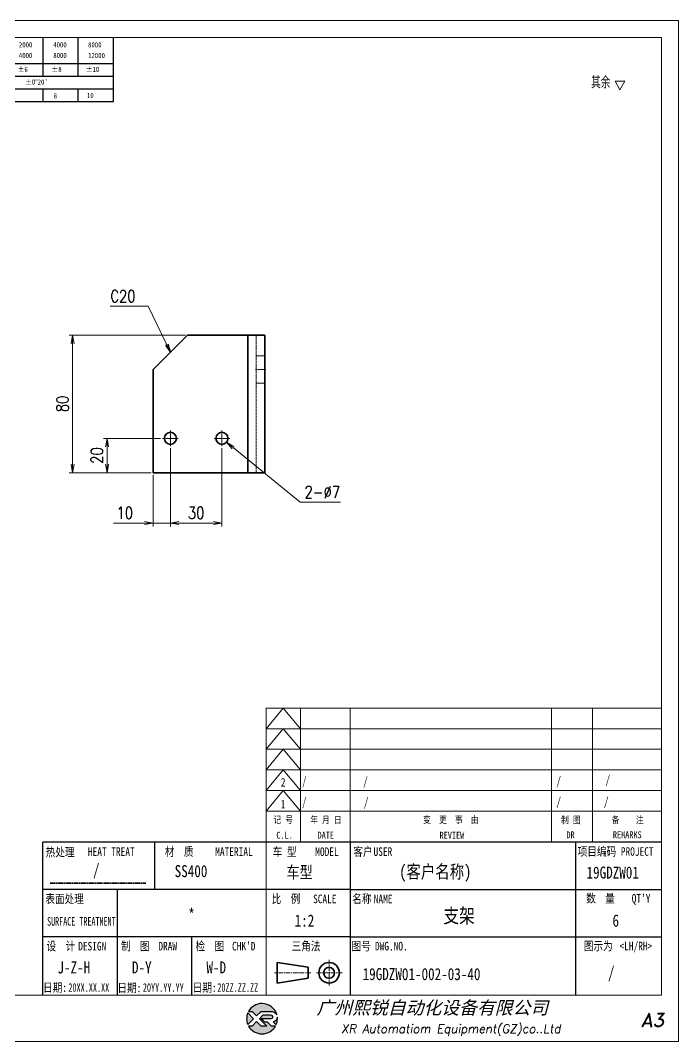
# Model space of a CAD drawing. Header units: millimetres. Extents: x 1333 to 142399, y -42879 to -5704.
# Drawn here: x 74487 to 74870, y -11024 to -10430 of the extents above; entities that cross this region are included whole.
import ezdxf
from ezdxf.enums import TextEntityAlignment as Align

# ---------------------------------------------------------------- set-up
doc = ezdxf.new("R2010")
doc.units = ezdxf.units.MM
doc.header["$LTSCALE"] = 0.5
for name, pattern in [('AM_ISO02W050x2', [3.75, 3, -0.75]), ('AM_ISO08W050x2', [9, 6, -0.75, 1.5, -0.75]), ('CENTER', [2, 1.25, -0.25, 0.25, -0.25]), ('DOT2', [0.125, 0, -0.125])]:
    doc.linetypes.add(name, pattern=pattern)
for name, color, linetype in [('DIM', 3, 'Continuous'), ('layer 1', 7, 'Continuous'), ('图\\M+19E79\\M+195B6\\M+18E9A', 7, 'Continuous'), ('图号', 7, 'Continuous'), ('图名', 7, 'Continuous'), ('数量', 7, 'Continuous'), ('材质', 7, 'Continuous'), ('表面处理', 7, 'Continuous'), ('车型', 7, 'Continuous')]:
    doc.layers.add(name, color=color, linetype=linetype)
for name, color, linetype, lineweight in [('中心线', 2, 'AM_ISO08W050x2', 18), ('图框', 7, 'Continuous', 18), ('标注线', 3, 'Continuous', 18), ('热处理', 7, 'Continuous', 20), ('粗实线', 7, 'Continuous', 35), ('粗点划线', 6, 'AM_ISO08W050x2', 35), ('虚线', 1, 'AM_ISO02W050x2', 18)]:
    doc.layers.add(name, color=color, linetype=linetype, lineweight=lineweight)
doc.layers.add('打印', color=7, linetype='Continuous', lineweight=15, plot=False)
doc.layers.add('打印-禁用', color=7, linetype='Continuous', lineweight=15, plot=False)
doc.styles.add('DIM', font='romans.shx', dxfattribs={"width": 0.8, "bigfont": 'bigfont.shx'})
doc.styles.add('STYLE1', font='')
doc.styles.add('国标', font='simfang.ttf', dxfattribs={"width": 0.8})
doc.styles.add('机械长仿宋', font='gbenor.shx', dxfattribs={"height": 1, "bigfont": 'gbcbig.shx'})
doc.styles.add('标题\\M+18E9A', font='romand.shx', dxfattribs={"oblique": 10, "bigfont": 'bigfont.shx'})
doc.styles.get('STYLE1').set_extended_font_data('SimSun')
doc.dimstyles.new('XR 1-2$0', dxfattribs={"dimscale": 2, "dimtxt": 3.5, "dimasz": 2.5, "dimexe": 1, "dimexo": 0.625, "dimgap": 1.2, "dimtad": 1, "dimdsep": 46, "dimtxsty": 'DIM', "dimblk": 'OPEN', "dimcen": 0, "dimclrd": 8, "dimclre": 8, "dimclrt": 2, "dimazin": 2, "dimtfac": 0.5, "dimtmove": 0, "dimatfit": 3, "dimldrblk": 'OPEN', "dimfxl": 0, "dimtolj": 2, "dimlwd": 13, "dimlwe": 13, "dimarcsym": 0})
doc.dimstyles.new('XR 1-2$3', dxfattribs={"dimscale": 2, "dimtxt": 3.5, "dimasz": 2.5, "dimexe": 1, "dimexo": 0.625, "dimgap": 1.2, "dimtad": 1, "dimtoh": 1, "dimdsep": 46, "dimtxsty": 'DIM', "dimblk": 'OPEN', "dimcen": 0, "dimclrd": 8, "dimclre": 8, "dimclrt": 2, "dimazin": 2, "dimtfac": 0.5, "dimtofl": 0, "dimtmove": 0, "dimatfit": 3, "dimldrblk": 'OPEN', "dimfxl": 0, "dimtolj": 2, "dimlwd": 18, "dimlwe": 18, "dimarcsym": 0})
doc.dimstyles.new('XR 1-2$7', dxfattribs={"dimscale": 2, "dimtxt": 3.5, "dimasz": 2.5, "dimexe": 1, "dimexo": 0.625, "dimgap": 1.2, "dimtad": 1, "dimdsep": 46, "dimtxsty": 'DIM', "dimblk": 'OPEN', "dimcen": 0, "dimclrd": 8, "dimclre": 8, "dimclrt": 2, "dimazin": 2, "dimtfac": 0.5, "dimtmove": 0, "dimatfit": 3, "dimldrblk": 'OPEN', "dimfxl": 0, "dimtolj": 2, "dimlwd": 13, "dimlwe": 13, "dimarcsym": 0})

# ---------------------------------------------------------------- blocks, each defined once
blk = doc.blocks.new('XR')
at = {"true_color": 0xfc8000}
h = blk.add_hatch(color=30, dxfattribs=at)
h.set_gradient(color1=(252, 128, 0), rotation=240, one_color=1, tint=1, name='INVCURVED')
edge = h.paths.add_edge_path()
edge.add_spline(control_points=[(-434.18, -5928.47), (-433.9, -5928.74), (-433.63, -5929.01), (-433.63, -5929.01), (-433.63, -5929.01), (-433.63, -5929.01), (-433.36, -5928.74), (-433.09, -5928.47)], knot_values=[0.5625, 0.5625, 0.5625, 0.5625, 0.625, 0.625, 0.625, 0.625, 0.6875, 0.6875, 0.6875, 0.6875], degree=3, periodic=0)
edge.add_spline(control_points=[(-433.09, -5928.47), (-432.82, -5928.2), (-432.54, -5927.93), (-432.54, -5927.93), (-432.54, -5927.93), (-432.54, -5927.93), (-432.04, -5927.93), (-431.53, -5927.93)], knot_values=[0.4375, 0.4375, 0.4375, 0.4375, 0.5, 0.5, 0.5, 0.5, 0.5625, 0.5625, 0.5625, 0.5625], degree=3, periodic=0)
edge.add_spline(control_points=[(-431.53, -5927.93), (-431.03, -5927.93), (-430.52, -5927.93), (-430.52, -5927.93), (-430.52, -5927.93), (-430, -5927.93), (-429.43, -5927.96), (-429.01, -5928.33)], knot_values=[0.25, 0.25, 0.25, 0.25, 0.3125, 0.3125, 0.3125, 0.3125, 0.4375, 0.4375, 0.4375, 0.4375], degree=3, periodic=0)
edge.add_spline(control_points=[(-429.01, -5928.33), (-428.88, -5928.44), (-428.78, -5928.59), (-428.71, -5928.75)], knot_values=[0.125, 0.125, 0.125, 0.125, 0.25, 0.25, 0.25, 0.25], degree=3, periodic=0)
edge.add_spline(control_points=[(-428.71, -5928.75), (-429.13, -5927.18), (-430.58, -5926.02), (-432.31, -5926.02)], knot_values=[0, 0, 0, 0, 0.125, 0.125, 0.125, 0.125], degree=3, periodic=0)
edge.add_spline(control_points=[(-432.31, -5926.02), (-433.72, -5926.02), (-434.94, -5926.79), (-435.58, -5927.93)], knot_values=[0.875, 0.875, 0.875, 0.875, 1, 1, 1, 1], degree=3, periodic=0)
edge.add_spline(control_points=[(-435.58, -5927.93), (-435.58, -5927.93), (-434.72, -5927.93), (-434.72, -5927.93), (-434.72, -5927.93), (-434.72, -5927.93), (-434.45, -5928.2), (-434.18, -5928.47)], knot_values=[0.6875, 0.6875, 0.6875, 0.6875, 0.8125, 0.8125, 0.8125, 0.8125, 0.875, 0.875, 0.875, 0.875], degree=3, periodic=0)
edge = h.paths.add_edge_path()
edge.add_spline(control_points=[(-434.79, -5929.26), (-435.04, -5929.02), (-435.34, -5928.72), (-435.54, -5928.53)], knot_values=[0.562504, 0.562504, 0.562504, 0.562504, 0.656252, 0.656252, 0.656252, 0.656252], degree=3, periodic=0)
edge.add_spline(control_points=[(-435.54, -5928.53), (-435.67, -5928.4), (-435.76, -5928.31), (-435.76, -5928.31), (-435.76, -5928.31), (-435.94, -5928.74), (-436.03, -5929.21), (-436.03, -5929.71)], knot_values=[0.25, 0.25, 0.25, 0.25, 0.312504, 0.312504, 0.312504, 0.312504, 0.562504, 0.562504, 0.562504, 0.562504], degree=3, periodic=0)
edge.add_spline(control_points=[(-436.03, -5929.71), (-436.03, -5930.2), (-435.94, -5930.67), (-435.76, -5931.1), (-435.76, -5931.1), (-435.4, -5930.75), (-435.05, -5930.4)], knot_values=[0.874998, 0.874998, 0.874998, 0.874998, 1.124998, 1.124998, 1.124998, 1.25, 1.25, 1.25, 1.25], degree=3, periodic=0)
edge.add_spline(control_points=[(-435.05, -5930.4), (-434.7, -5930.05), (-434.34, -5929.71), (-434.34, -5929.71), (-434.34, -5929.71), (-434.34, -5929.71), (-434.34, -5929.71), (-434.34, -5929.71)], knot_values=[0.749878, 0.749878, 0.749878, 0.749878, 0.874875, 0.874875, 0.874875, 0.874875, 0.874998, 0.874998, 0.874998, 0.874998], degree=3, periodic=0)
edge.add_spline(control_points=[(-434.34, -5929.71), (-434.34, -5929.71), (-434.34, -5929.71), (-434.34, -5929.71)], knot_values=[0.749634, 0.749634, 0.749634, 0.749634, 0.749817, 0.749817, 0.749817, 0.749817], degree=3, periodic=0)
edge.add_spline(control_points=[(-434.35, -5929.7), (-434.35, -5929.7), (-434.35, -5929.7), (-434.35, -5929.7)], knot_values=[0.738281, 0.738281, 0.738281, 0.738281, 0.742188, 0.742188, 0.742188, 0.742188], degree=3, periodic=0)
edge.add_spline(control_points=[(-434.35, -5929.7), (-434.36, -5929.69), (-434.37, -5929.68), (-434.38, -5929.67)], knot_values=[0.726563, 0.726563, 0.726563, 0.726563, 0.738281, 0.738281, 0.738281, 0.738281], degree=3, periodic=0)
edge.add_spline(control_points=[(-434.38, -5929.67), (-434.38, -5929.66), (-434.39, -5929.65), (-434.4, -5929.65)], knot_values=[0.718751, 0.718751, 0.718751, 0.718751, 0.726563, 0.726563, 0.726563, 0.726563], degree=3, periodic=0)
edge.add_spline(control_points=[(-434.4, -5929.65), (-434.42, -5929.63), (-434.45, -5929.6), (-434.47, -5929.58)], knot_values=[0.703126, 0.703126, 0.703126, 0.703126, 0.718751, 0.718751, 0.718751, 0.718751], degree=3, periodic=0)
edge.add_spline(control_points=[(-434.47, -5929.58), (-434.5, -5929.55), (-434.53, -5929.52), (-434.56, -5929.49)], knot_values=[0.687501, 0.687501, 0.687501, 0.687501, 0.703126, 0.703126, 0.703126, 0.703126], degree=3, periodic=0)
edge.add_spline(control_points=[(-434.56, -5929.49), (-434.63, -5929.42), (-434.71, -5929.35), (-434.79, -5929.26)], knot_values=[0.656252, 0.656252, 0.656252, 0.656252, 0.687501, 0.687501, 0.687501, 0.687501], degree=3, periodic=0)
at = {"true_color": 0x0348ff}
h = blk.add_hatch(color=160, dxfattribs=at)
h.set_gradient(color1=(3, 72, 255), color2=(0, 41, 153), one_color=1, tint=0.3, name='HEMISPHERICAL')
edge = h.paths.add_edge_path()
edge.add_spline(control_points=[(-432.54, -5929.67), (-432.26, -5929.95), (-431.94, -5930.23), (-431.66, -5930.51), (-431.66, -5930.51), (-431.66, -5930.51), (-431.66, -5930.51), (-431.66, -5930.51)], knot_values=[0.736842, 0.736842, 0.736842, 0.736842, 0.789474, 0.789474, 0.789474, 0.789474, 0.802633, 0.802633, 0.802633, 0.802633], degree=3, periodic=0)
edge.add_spline(control_points=[(-431.66, -5930.51), (-431.65, -5930.51), (-431.65, -5930.52), (-431.65, -5930.52)], knot_values=[0.802633, 0.802633, 0.802633, 0.802633, 0.815791, 0.815791, 0.815791, 0.815791], degree=3, periodic=0)
edge.add_spline(control_points=[(-431.65, -5930.52), (-431.64, -5930.53), (-431.64, -5930.53), (-431.64, -5930.53)], knot_values=[0.815791, 0.815791, 0.815791, 0.815791, 0.82237, 0.82237, 0.82237, 0.82237], degree=3, periodic=0)
edge.add_spline(control_points=[(-431.64, -5930.53), (-431.64, -5930.53), (-431.64, -5930.53), (-431.63, -5930.54)], knot_values=[0.82237, 0.82237, 0.82237, 0.82237, 0.828949, 0.828949, 0.828949, 0.828949], degree=3, periodic=0)
edge.add_spline(control_points=[(-431.63, -5930.54), (-431.63, -5930.54), (-431.63, -5930.54), (-431.63, -5930.54), (-431.63, -5930.54), (-431.63, -5930.54), (-431.59, -5930.54), (-431.52, -5930.54)], knot_values=[0.841901, 0.841901, 0.841901, 0.841901, 0.842105, 0.842105, 0.842105, 0.842105, 0.855264, 0.855264, 0.855264, 0.855264], degree=3, periodic=0)
edge.add_spline(control_points=[(-431.52, -5930.54), (-431.46, -5930.54), (-431.38, -5930.54), (-431.3, -5930.54)], knot_values=[0.855264, 0.855264, 0.855264, 0.855264, 0.868422, 0.868422, 0.868422, 0.868422], degree=3, periodic=0)
edge.add_spline(control_points=[(-431.3, -5930.54), (-431.26, -5930.54), (-431.22, -5930.54), (-431.18, -5930.54)], knot_values=[0.868422, 0.868422, 0.868422, 0.868422, 0.875, 0.875, 0.875, 0.875], degree=3, periodic=0)
edge.add_spline(control_points=[(-431.18, -5930.54), (-431.14, -5930.54), (-431.1, -5930.54), (-431.07, -5930.54)], knot_values=[0.875, 0.875, 0.875, 0.875, 0.881579, 0.881579, 0.881579, 0.881579], degree=3, periodic=0)
edge.add_spline(control_points=[(-431.07, -5930.54), (-431.05, -5930.54), (-431.04, -5930.54), (-431.03, -5930.54)], knot_values=[0.881579, 0.881579, 0.881579, 0.881579, 0.884869, 0.884869, 0.884869, 0.884869], degree=3, periodic=0)
edge.add_spline(control_points=[(-431.03, -5930.54), (-431.02, -5930.54), (-431, -5930.54), (-431, -5930.54)], knot_values=[0.884869, 0.884869, 0.884869, 0.884869, 0.888158, 0.888158, 0.888158, 0.888158], degree=3, periodic=0)
edge.add_spline(control_points=[(-431, -5930.54), (-430.99, -5930.54), (-430.99, -5930.54), (-430.98, -5930.54)], knot_values=[0.888158, 0.888158, 0.888158, 0.888158, 0.889803, 0.889803, 0.889803, 0.889803], degree=3, periodic=0)
edge.add_spline(control_points=[(-430.98, -5930.54), (-430.98, -5930.54), (-430.98, -5930.54), (-430.97, -5930.54)], knot_values=[0.889803, 0.889803, 0.889803, 0.889803, 0.891447, 0.891447, 0.891447, 0.891447], degree=3, periodic=0)
edge.add_spline(control_points=[(-430.97, -5930.54), (-430.97, -5930.54), (-430.97, -5930.54), (-430.97, -5930.54)], knot_values=[0.891447, 0.891447, 0.891447, 0.891447, 0.89227, 0.89227, 0.89227, 0.89227], degree=3, periodic=0)
edge.add_spline(control_points=[(-430.97, -5930.54), (-430.97, -5930.54), (-430.97, -5930.54), (-430.97, -5930.54)], knot_values=[0.89227, 0.89227, 0.89227, 0.89227, 0.893092, 0.893092, 0.893092, 0.893092], degree=3, periodic=0)
edge.add_spline(control_points=[(-430.97, -5930.54), (-430.97, -5930.54), (-430.97, -5930.54), (-430.97, -5930.54)], knot_values=[0.893092, 0.893092, 0.893092, 0.893092, 0.893503, 0.893503, 0.893503, 0.893503], degree=3, periodic=0)
edge.add_spline(control_points=[(-430.97, -5930.54), (-430.97, -5930.54), (-430.97, -5930.54), (-430.97, -5930.54)], knot_values=[0.893503, 0.893503, 0.893503, 0.893503, 0.893914, 0.893914, 0.893914, 0.893914], degree=3, periodic=0)
edge.add_spline(control_points=[(-430.97, -5930.54), (-430.97, -5930.54), (-430.97, -5930.54), (-430.97, -5930.54)], knot_values=[0.893914, 0.893914, 0.893914, 0.893914, 0.89412, 0.89412, 0.89412, 0.89412], degree=3, periodic=0)
edge.add_spline(control_points=[(-430.97, -5930.54), (-430.97, -5930.54), (-430.97, -5930.54), (-430.97, -5930.54)], knot_values=[0.89412, 0.89412, 0.89412, 0.89412, 0.894326, 0.894326, 0.894326, 0.894326], degree=3, periodic=0)
edge.add_spline(control_points=[(-430.97, -5930.54), (-430.97, -5930.54), (-430.97, -5930.54), (-430.97, -5930.54)], knot_values=[0.894428, 0.894428, 0.894428, 0.894428, 0.894531, 0.894531, 0.894531, 0.894531], degree=3, periodic=0)
edge.add_spline(control_points=[(-430.97, -5930.54), (-430.97, -5930.54), (-430.97, -5930.54), (-430.97, -5930.54)], knot_values=[0.894531, 0.894531, 0.894531, 0.894531, 0.894583, 0.894583, 0.894583, 0.894583], degree=3, periodic=0)
edge.add_spline(control_points=[(-430.97, -5930.54), (-430.97, -5930.54), (-430.97, -5930.54), (-430.97, -5930.54), (-430.97, -5930.54), (-430.97, -5930.54), (-430.73, -5930.78), (-430.49, -5931.01)], knot_values=[0.894685, 0.894685, 0.894685, 0.894685, 0.894737, 0.894737, 0.894737, 0.894737, 0.921052, 0.921052, 0.921052, 0.921052], degree=3, periodic=0)
edge.add_spline(control_points=[(-430.49, -5931.01), (-430.26, -5931.24), (-430.02, -5931.48), (-430.02, -5931.48)], knot_values=[0.921052, 0.921052, 0.921052, 0.921052, 0.947368, 0.947368, 0.947368, 0.947368], degree=3, periodic=0)
edge.add_spline(control_points=[(-430.02, -5931.48), (-430.02, -5931.48), (-430.02, -5931.48), (-430.02, -5931.48)], knot_values=[0.947522, 0.947522, 0.947522, 0.947522, 0.947573, 0.947573, 0.947573, 0.947573], degree=3, periodic=0)
edge.add_spline(control_points=[(-430.02, -5931.48), (-430.02, -5931.48), (-430.02, -5931.48), (-430.02, -5931.48)], knot_values=[0.947573, 0.947573, 0.947573, 0.947573, 0.947676, 0.947676, 0.947676, 0.947676], degree=3, periodic=0)
edge.add_spline(control_points=[(-430.02, -5931.48), (-430.02, -5931.48), (-430.02, -5931.48), (-430.02, -5931.48)], knot_values=[0.947676, 0.947676, 0.947676, 0.947676, 0.947779, 0.947779, 0.947779, 0.947779], degree=3, periodic=0)
edge.add_spline(control_points=[(-430.02, -5931.48), (-430.02, -5931.48), (-430.02, -5931.48), (-430.02, -5931.48)], knot_values=[0.947779, 0.947779, 0.947779, 0.947779, 0.947984, 0.947984, 0.947984, 0.947984], degree=3, periodic=0)
edge.add_spline(control_points=[(-430.02, -5931.48), (-430.02, -5931.48), (-430.02, -5931.48), (-430.02, -5931.48)], knot_values=[0.947984, 0.947984, 0.947984, 0.947984, 0.94819, 0.94819, 0.94819, 0.94819], degree=3, periodic=0)
edge.add_spline(control_points=[(-430.02, -5931.48), (-430.02, -5931.48), (-430.02, -5931.48), (-430.02, -5931.48)], knot_values=[0.94819, 0.94819, 0.94819, 0.94819, 0.948601, 0.948601, 0.948601, 0.948601], degree=3, periodic=0)
edge.add_spline(control_points=[(-430.02, -5931.48), (-430.02, -5931.48), (-430.02, -5931.48), (-430.02, -5931.48)], knot_values=[0.948601, 0.948601, 0.948601, 0.948601, 0.949012, 0.949012, 0.949012, 0.949012], degree=3, periodic=0)
edge.add_spline(control_points=[(-430.02, -5931.48), (-430.02, -5931.48), (-430.01, -5931.48), (-430.01, -5931.48)], knot_values=[0.949012, 0.949012, 0.949012, 0.949012, 0.949834, 0.949834, 0.949834, 0.949834], degree=3, periodic=0)
edge.add_spline(control_points=[(-430.01, -5931.48), (-430.01, -5931.48), (-430.01, -5931.48), (-430.01, -5931.48)], knot_values=[0.949834, 0.949834, 0.949834, 0.949834, 0.950657, 0.950657, 0.950657, 0.950657], degree=3, periodic=0)
edge.add_spline(control_points=[(-430.01, -5931.48), (-430.01, -5931.48), (-430, -5931.48), (-430, -5931.48)], knot_values=[0.950657, 0.950657, 0.950657, 0.950657, 0.952301, 0.952301, 0.952301, 0.952301], degree=3, periodic=0)
edge.add_spline(control_points=[(-430, -5931.48), (-429.99, -5931.48), (-429.98, -5931.48), (-429.98, -5931.48)], knot_values=[0.952301, 0.952301, 0.952301, 0.952301, 0.953946, 0.953946, 0.953946, 0.953946], degree=3, periodic=0)
edge.add_spline(control_points=[(-429.98, -5931.48), (-429.96, -5931.48), (-429.95, -5931.48), (-429.93, -5931.48)], knot_values=[0.953946, 0.953946, 0.953946, 0.953946, 0.957236, 0.957236, 0.957236, 0.957236], degree=3, periodic=0)
edge.add_spline(control_points=[(-429.93, -5931.48), (-429.91, -5931.48), (-429.89, -5931.48), (-429.87, -5931.48)], knot_values=[0.957236, 0.957236, 0.957236, 0.957236, 0.960525, 0.960525, 0.960525, 0.960525], degree=3, periodic=0)
edge.add_spline(control_points=[(-429.87, -5931.48), (-429.82, -5931.48), (-429.77, -5931.48), (-429.71, -5931.48)], knot_values=[0.960525, 0.960525, 0.960525, 0.960525, 0.967104, 0.967104, 0.967104, 0.967104], degree=3, periodic=0)
edge.add_spline(control_points=[(-429.71, -5931.48), (-429.65, -5931.48), (-429.59, -5931.48), (-429.53, -5931.48)], knot_values=[0.967104, 0.967104, 0.967104, 0.967104, 0.973683, 0.973683, 0.973683, 0.973683], degree=3, periodic=0)
edge.add_spline(control_points=[(-429.53, -5931.48), (-429.41, -5931.48), (-429.29, -5931.48), (-429.19, -5931.48)], knot_values=[0.973683, 0.973683, 0.973683, 0.973683, 0.98684, 0.98684, 0.98684, 0.98684], degree=3, periodic=0)
edge.add_spline(control_points=[(-429.19, -5931.48), (-429.1, -5931.48), (-429.04, -5931.48), (-429.04, -5931.48), (-429.67, -5932.62), (-430.9, -5933.39), (-432.31, -5933.39)], knot_values=[0.98684, 0.98684, 0.98684, 0.98684, 1, 1, 1, 1.052632, 1.052632, 1.052632, 1.052632], degree=3, periodic=0)
edge.add_spline(control_points=[(-432.31, -5933.39), (-433.72, -5933.39), (-434.94, -5932.62), (-435.58, -5931.48), (-435.58, -5931.48), (-435.58, -5931.48), (-435.36, -5931.48), (-435.15, -5931.48)], knot_values=[0.052632, 0.052632, 0.052632, 0.052632, 0.105263, 0.105263, 0.105263, 0.105263, 0.131579, 0.131579, 0.131579, 0.131579], degree=3, periodic=0)
edge.add_spline(control_points=[(-435.15, -5931.48), (-434.93, -5931.48), (-434.72, -5931.48), (-434.72, -5931.48), (-434.72, -5931.48), (-434.72, -5931.48), (-434.45, -5931.21), (-434.18, -5930.94)], knot_values=[0.131579, 0.131579, 0.131579, 0.131579, 0.157895, 0.157895, 0.157895, 0.157895, 0.184211, 0.184211, 0.184211, 0.184211], degree=3, periodic=0)
edge.add_spline(control_points=[(-434.18, -5930.94), (-433.9, -5930.67), (-433.63, -5930.4), (-433.63, -5930.4), (-433.63, -5930.4), (-433.63, -5930.4), (-433.36, -5930.67), (-433.09, -5930.94)], knot_values=[0.184211, 0.184211, 0.184211, 0.184211, 0.210526, 0.210526, 0.210526, 0.210526, 0.236842, 0.236842, 0.236842, 0.236842], degree=3, periodic=0)
edge.add_spline(control_points=[(-433.09, -5930.94), (-432.82, -5931.21), (-432.54, -5931.48), (-432.54, -5931.48), (-432.54, -5931.48), (-432.54, -5931.48), (-432.19, -5931.48), (-431.83, -5931.48)], knot_values=[0.236842, 0.236842, 0.236842, 0.236842, 0.263158, 0.263158, 0.263158, 0.263158, 0.289474, 0.289474, 0.289474, 0.289474], degree=3, periodic=0)
edge.add_spline(control_points=[(-431.83, -5931.48), (-431.48, -5931.48), (-431.12, -5931.48), (-431.12, -5931.48), (-431.12, -5931.48), (-431.12, -5931.48), (-431.57, -5931.03), (-432.02, -5930.59)], knot_values=[0.289474, 0.289474, 0.289474, 0.289474, 0.315789, 0.315789, 0.315789, 0.315789, 0.342105, 0.342105, 0.342105, 0.342105], degree=3, periodic=0)
edge.add_spline(control_points=[(-432.02, -5930.59), (-432.47, -5930.15), (-432.92, -5929.71), (-432.92, -5929.71), (-432.92, -5929.71), (-432.92, -5929.71), (-432.71, -5929.5), (-432.5, -5929.29)], knot_values=[0.342105, 0.342105, 0.342105, 0.342105, 0.368421, 0.368421, 0.368421, 0.368421, 0.394737, 0.394737, 0.394737, 0.394737], degree=3, periodic=0)
edge.add_spline(control_points=[(-432.5, -5929.29), (-432.3, -5929.09), (-432.09, -5928.88), (-432.09, -5928.88)], knot_values=[0.394737, 0.394737, 0.394737, 0.394737, 0.421053, 0.421053, 0.421053, 0.421053], degree=3, periodic=0)
edge.add_spline(control_points=[(-432.09, -5928.88), (-432.09, -5928.88), (-432.06, -5928.86), (-432.06, -5928.86)], knot_values=[0.421053, 0.421053, 0.421053, 0.421053, 0.473684, 0.473684, 0.473684, 0.473684], degree=3, periodic=0)
edge.add_spline(control_points=[(-432.06, -5928.86), (-432.06, -5928.86), (-432.06, -5928.86), (-432.06, -5928.86), (-432.06, -5928.86), (-432.06, -5928.86), (-430.4, -5928.86), (-430.26, -5928.86)], knot_values=[0.473684, 0.473684, 0.473684, 0.473684, 0.473684, 0.473684, 0.473684, 0.473684, 0.526316, 0.526316, 0.526316, 0.526316], degree=3, periodic=0)
edge.add_spline(control_points=[(-430.26, -5928.86), (-429.54, -5928.86), (-429.62, -5929.4), (-429.83, -5929.55)], knot_values=[0.526316, 0.526316, 0.526316, 0.526316, 0.578947, 0.578947, 0.578947, 0.578947], degree=3, periodic=0)
edge.add_spline(control_points=[(-429.83, -5929.55), (-429.94, -5929.62), (-430.08, -5929.65), (-430.26, -5929.65), (-430.26, -5929.65), (-430.26, -5929.65), (-430.48, -5929.65), (-430.71, -5929.66)], knot_values=[0.578947, 0.578947, 0.578947, 0.578947, 0.631579, 0.631579, 0.631579, 0.631579, 0.657895, 0.657895, 0.657895, 0.657895], degree=3, periodic=0)
edge.add_spline(control_points=[(-430.71, -5929.66), (-430.93, -5929.66), (-431.15, -5929.67), (-431.15, -5929.67), (-431.15, -5929.67), (-431.15, -5929.67), (-432.54, -5929.67), (-432.54, -5929.67)], knot_values=[0.657895, 0.657895, 0.657895, 0.657895, 0.684211, 0.684211, 0.684211, 0.684211, 0.736842, 0.736842, 0.736842, 0.736842], degree=3, periodic=0)
edge = h.paths.add_edge_path()
edge.add_spline(control_points=[(-428.6, -5929.32), (-428.61, -5929.67), (-428.76, -5930), (-429.06, -5930.22)], knot_values=[0.8, 0.8, 0.8, 0.8, 1, 1, 1, 1], degree=3, periodic=0)
edge.add_spline(control_points=[(-429.06, -5930.22), (-429.22, -5930.34), (-429.41, -5930.43), (-429.61, -5930.48)], knot_values=[0.6, 0.6, 0.6, 0.6, 0.8, 0.8, 0.8, 0.8], degree=3, periodic=0)
edge.add_spline(control_points=[(-429.61, -5930.48), (-429.61, -5930.48), (-428.9, -5931.19), (-428.9, -5931.19), (-428.9, -5931.19), (-428.69, -5930.73), (-428.58, -5930.23), (-428.58, -5929.71)], knot_values=[0.2, 0.2, 0.2, 0.2, 0.4, 0.4, 0.4, 0.4, 0.6, 0.6, 0.6, 0.6], degree=3, periodic=0)
edge.add_spline(control_points=[(-428.58, -5929.71), (-428.58, -5929.58), (-428.59, -5929.45), (-428.6, -5929.32)], knot_values=[0, 0, 0, 0, 0.2, 0.2, 0.2, 0.2], degree=3, periodic=0)
at = {"layer": 'layer 1', "color": 30}
for points, knots in [([(-432.31, -5926.02), (-430.58, -5926.02), (-429.13, -5927.18), (-428.71, -5928.75), (-428.71, -5928.75), (-428.78, -5928.59), (-428.88, -5928.44), (-429.01, -5928.33), (-429.01, -5928.33), (-429.43, -5927.96), (-430, -5927.93), (-430.52, -5927.93), (-430.52, -5927.93), (-430.52, -5927.93), (-432.54, -5927.93), (-432.54, -5927.93), (-432.54, -5927.93), (-432.54, -5927.93), (-433.63, -5929.01), (-433.63, -5929.01), (-433.63, -5929.01), (-433.63, -5929.01), (-434.72, -5927.93), (-434.72, -5927.93), (-434.72, -5927.93), (-434.72, -5927.93), (-435.58, -5927.93), (-435.58, -5927.93), (-435.58, -5927.93), (-434.94, -5926.79), (-433.72, -5926.02), (-432.31, -5926.02)], [0, 0, 0, 0, 0.125, 0.125, 0.125, 0.125, 0.25, 0.25, 0.25, 0.25, 0.375, 0.375, 0.375, 0.375, 0.5, 0.5, 0.5, 0.5, 0.625, 0.625, 0.625, 0.625, 0.75, 0.75, 0.75, 0.75, 0.875, 0.875, 0.875, 0.875, 1, 1, 1, 1]), ([(-435.76, -5931.1), (-435.94, -5930.67), (-436.03, -5930.2), (-436.03, -5929.71), (-436.03, -5929.71), (-436.03, -5929.21), (-435.94, -5928.74), (-435.76, -5928.31), (-435.76, -5928.31), (-435.76, -5928.31), (-434.34, -5929.71), (-434.34, -5929.71), (-434.34, -5929.71), (-434.34, -5929.71), (-435.76, -5931.1), (-435.76, -5931.1)], [0, 0, 0, 0, 0.25, 0.25, 0.25, 0.25, 0.5, 0.5, 0.5, 0.5, 0.75, 0.75, 0.75, 0.75, 1, 1, 1, 1])]:
    blk.add_open_spline(points, degree=3, knots=knots, dxfattribs=at)
at = {"layer": 'layer 1', "color": 154}
for points, knots in [([(-429.04, -5931.48), (-429.67, -5932.62), (-430.9, -5933.39), (-432.31, -5933.39), (-432.31, -5933.39), (-433.72, -5933.39), (-434.94, -5932.62), (-435.58, -5931.48), (-435.58, -5931.48), (-435.58, -5931.48), (-434.72, -5931.48), (-434.72, -5931.48), (-434.72, -5931.48), (-434.72, -5931.48), (-433.63, -5930.4), (-433.63, -5930.4), (-433.63, -5930.4), (-433.63, -5930.4), (-432.54, -5931.48), (-432.54, -5931.48), (-432.54, -5931.48), (-432.54, -5931.48), (-431.12, -5931.48), (-431.12, -5931.48), (-431.12, -5931.48), (-431.12, -5931.48), (-432.92, -5929.71), (-432.92, -5929.71), (-432.92, -5929.71), (-432.92, -5929.71), (-432.09, -5928.88), (-432.09, -5928.88), (-432.09, -5928.88), (-432.09, -5928.88), (-432.06, -5928.86), (-432.06, -5928.86), (-432.06, -5928.86), (-432.06, -5928.86), (-430.4, -5928.86), (-430.26, -5928.86), (-430.26, -5928.86), (-429.54, -5928.86), (-429.62, -5929.4), (-429.83, -5929.55), (-429.83, -5929.55), (-429.94, -5929.62), (-430.08, -5929.65), (-430.26, -5929.65), (-430.26, -5929.65), (-430.26, -5929.65), (-431.15, -5929.67), (-431.15, -5929.67), (-431.15, -5929.67), (-431.15, -5929.67), (-432.54, -5929.67), (-432.54, -5929.67), (-432.54, -5929.67), (-432.26, -5929.95), (-431.94, -5930.23), (-431.66, -5930.51), (-431.66, -5930.51), (-431.66, -5930.51), (-431.63, -5930.54), (-431.63, -5930.54), (-431.63, -5930.54), (-431.63, -5930.54), (-430.97, -5930.54), (-430.97, -5930.54), (-430.97, -5930.54), (-430.97, -5930.54), (-430.02, -5931.48), (-430.02, -5931.48), (-430.02, -5931.48), (-430.02, -5931.48), (-429.04, -5931.48), (-429.04, -5931.48)], [0, 0, 0, 0, 0.052632, 0.052632, 0.052632, 0.052632, 0.105263, 0.105263, 0.105263, 0.105263, 0.157895, 0.157895, 0.157895, 0.157895, 0.210526, 0.210526, 0.210526, 0.210526, 0.263158, 0.263158, 0.263158, 0.263158, 0.315789, 0.315789, 0.315789, 0.315789, 0.368421, 0.368421, 0.368421, 0.368421, 0.421053, 0.421053, 0.421053, 0.421053, 0.473684, 0.473684, 0.473684, 0.473684, 0.526316, 0.526316, 0.526316, 0.526316, 0.578947, 0.578947, 0.578947, 0.578947, 0.631579, 0.631579, 0.631579, 0.631579, 0.684211, 0.684211, 0.684211, 0.684211, 0.736842, 0.736842, 0.736842, 0.736842, 0.789474, 0.789474, 0.789474, 0.789474, 0.842105, 0.842105, 0.842105, 0.842105, 0.894737, 0.894737, 0.894737, 0.894737, 0.947368, 0.947368, 0.947368, 0.947368, 1, 1, 1, 1]), ([(-428.6, -5929.32), (-428.59, -5929.45), (-428.58, -5929.58), (-428.58, -5929.71), (-428.58, -5929.71), (-428.58, -5930.23), (-428.69, -5930.73), (-428.9, -5931.19), (-428.9, -5931.19), (-428.9, -5931.19), (-429.61, -5930.48), (-429.61, -5930.48), (-429.61, -5930.48), (-429.41, -5930.43), (-429.22, -5930.34), (-429.06, -5930.22), (-429.06, -5930.22), (-428.76, -5930), (-428.61, -5929.67), (-428.6, -5929.32)], [0, 0, 0, 0, 0.2, 0.2, 0.2, 0.2, 0.4, 0.4, 0.4, 0.4, 0.6, 0.6, 0.6, 0.6, 0.8, 0.8, 0.8, 0.8, 1, 1, 1, 1])]:
    blk.add_open_spline(points, degree=3, knots=knots, dxfattribs=at)
blk = doc.blocks.new('GZDEH零件A3图框V01版')
at = {"layer": '中心线', "color": 1, "linetype": 'CENTER', "lineweight": 5, "ltscale": 2}
for p, q in [((3175.82, -1822.66), (3175.82, -1830.26)), ((3170.49, -1826.46), (3159.89, -1826.46)), ((3179.62, -1826.46), (3172.02, -1826.46))]:
    blk.add_line(p, q, dxfattribs=at)
at = {"layer": '图\\M+19E79\\M+195B6\\M+18E9A', "color": 9}
for p, q in [((3092.64, -1561.98), (3092.64, -1554.46)), ((3102.86, -1561.98), (3102.86, -1554.46)), ((3113.09, -1573.08), (3113.09, -1554.46)), ((2996.09, -1561.98), (3113.09, -1561.98)), ((3092.64, -1565.68), (3092.64, -1561.98)), ((3102.86, -1565.68), (3102.86, -1561.98)), ((2996.09, -1565.68), (3113.09, -1565.68)), ((2996.09, -1569.38), (3113.09, -1569.38)), ((3092.64, -1573.08), (3092.64, -1569.38)), ((3102.86, -1573.08), (3102.86, -1569.38)), ((2990.09, -1573.08), (3113.09, -1573.08)), ((3272.49, -1788.46), (3092.49, -1788.46)), ((3124.99, -1788.46), (3124.99, -1802.35)), ((3181.99, -1788.46), (3181.99, -1832.96)), ((3247.49, -1788.46), (3247.49, -1832.96)), ((3181.99, -1802.21), (3092.49, -1802.21)), ((3114.17, -1802.21), (3114.17, -1815.96)), ((3181.99, -1802.21), (3272.49, -1802.21)), ((3181.99, -1815.96), (3092.49, -1815.96)), ((3114.17, -1815.96), (3114.17, -1832.96)), ((3114.17, -1815.96), (3114.17, -1832.96)), ((3135.83, -1815.96), (3135.83, -1832.96)), ((3135.83, -1815.96), (3135.83, -1832.96)), ((3181.99, -1815.96), (3272.49, -1815.96))]:
    blk.add_line(p, q, dxfattribs=at)
at = {"layer": '图\\M+19E79\\M+195B6\\M+18E9A', "color": 7}
blk.add_line((3272.49, -1788.46), (3092.49, -1788.46), dxfattribs=at)
at = {"layer": '图\\M+19E79\\M+195B6\\M+18E9A', "color": 9, "linetype": 'Continuous'}
blk.add_line((3092.49, -1832.96), (3092.49, -1788.46), dxfattribs=at)
at = {"layer": '图框', "linetype": 'Continuous'}
for p, q in [((3272.49, -1554.46), (2882.49, -1554.46)), ((3272.49, -1832.96), (3272.49, -1554.46)), ((3157.49, -1749.46), (3272.49, -1749.46)), ((3157.49, -1832.96), (3157.49, -1749.46)), ((2882.49, -1832.96), (3272.49, -1832.96))]:
    blk.add_line(p, q, dxfattribs=at)
at = {"layer": '图框', "color": 9}
for p, q in [((3157.49, -1755.46), (3162.49, -1749.46)), ((3162.49, -1749.46), (3167.49, -1755.46)), ((3167.49, -1788.46), (3167.49, -1749.46)), ((3240.49, -1788.46), (3240.49, -1749.46)), ((3252.49, -1749.46), (3252.49, -1788.46)), ((3157.49, -1755.46), (3272.49, -1755.46)), ((3157.49, -1761.46), (3162.49, -1755.46)), ((3162.49, -1755.46), (3167.49, -1761.46)), ((3157.49, -1761.46), (3272.49, -1761.46)), ((3157.49, -1767.46), (3162.49, -1761.46)), ((3162.49, -1761.46), (3167.49, -1767.46)), ((3157.49, -1767.46), (3272.49, -1767.46)), ((3157.49, -1773.46), (3162.49, -1767.46)), ((3162.49, -1767.46), (3167.49, -1773.46)), ((3157.49, -1773.46), (3272.49, -1773.46)), ((3157.49, -1779.46), (3162.49, -1773.46)), ((3162.49, -1773.46), (3167.49, -1779.46)), ((3157.49, -1779.46), (3272.49, -1779.46))]:
    blk.add_line(p, q, dxfattribs=at)
at = {"layer": '图框', "color": 9, "linetype": 'Continuous'}
blk.add_line((3181.99, -1749.46), (3181.99, -1832.96), dxfattribs=at)
at = {"layer": '图框', "color": 2, "linetype": 'ByBlock', "lineweight": 35}
for p, q in [((3169.69, -1824.86), (3160.69, -1823.46)), ((3160.69, -1829.46), (3160.69, -1823.46)), ((3169.69, -1824.86), (3169.69, -1828.06)), ((3169.69, -1828.06), (3160.69, -1829.46))]:
    blk.add_line(p, q, dxfattribs=at)
for radius in [3, 1.6]:
    blk.add_circle((3175.82, -1826.46), radius, dxfattribs=at)
at = {"layer": '打印-禁用', "linetype": 'Continuous'}
for p, q in [((3277.49, -1549.46), (2857.49, -1549.46)), ((3277.49, -1846.46), (3277.49, -1549.46)), ((2857.49, -1846.46), (3277.49, -1846.46))]:
    blk.add_line(p, q, dxfattribs=at)
at = {"layer": 'DIM', "xscale": 1.199999999999818, "yscale": 1.199999999999818, "zscale": 1.199999999999818}
blk.add_blockref('XR', (3675.07, 5275.84), dxfattribs=at)
at = {"layer": '图\\M+19E79\\M+195B6\\M+18E9A', "color": 9, "style": '国标'}
for s, height, width, p in [('2000', 1.5, 0.8, (3085.57, -1557.31)), ('4000', 1.5, 0.8, (3095.57, -1557.31)), ('8000', 1.5, 0.8, (3105.7, -1557.31)), ('4000', 1.5, 0.8, (3085.57, -1560.41)), ('8000', 1.5, 0.8, (3095.57, -1560.41)), ('12000', 1.5, 0.8, (3105.7, -1560.41)), ('±6', 1.5, 0.8, (3085.22, -1564.42)), ('±8', 1.5, 0.8, (3095.06, -1564.42)), ('±10', 1.5, 0.8, (3105.02, -1564.42)), ("±0%%D20'", 1.5, 0.8, (3087.38, -1568.12)), ('8', 1.5, 0.8, (3095.68, -1572.15)), ('10', 1.5, 0.8, (3105.36, -1572.06)), ('热处理', 2.5, 0.8, (3093.35, -1792.61)), ('材  质', 2.5, 0.8, (3128.04, -1792.46)), ('项目编码 PROJECT', 2.5, 0.8, (3248.13, -1792.43)), ('表面处理', 2.5, 0.8, (3093.27, -1806.21)), ('比  例\u3000', 2.5, 0.8, (3159.1, -1806.21)), ('SCALE', 2.5, 0.8, (3171.15, -1806.21)), ('名称\u3000', 2.5, 0.8, (3182.54, -1806.21)), ('NAME', 2.5, 0.8, (3188.8, -1806.21)), ('数  量', 2.5, 0.8, (3250.61, -1806.05)), ("QT'Y ", 2.5, 0.8, (3263.86, -1806.05)), ('SURFACE TREATMENT', 2.5, 0.6, (3093.77, -1812.75)), (' DESIGN', 2.5, 0.8, (3101.47, -1819.96)), (' DRAW', 2.5, 0.8, (3124.78, -1819.96)), ("CHK'D", 2.5, 0.8, (3147.58, -1819.96)), ('三角法', 2.5, 0.8, (3164.9, -1819.96)), ('图号', 2.5, 0.8, (3182.36, -1819.96)), ('DWG.NO.', 2.5, 0.8, (3189.16, -1819.96)), ('图示为', 2.5, 0.8, (3249.94, -1819.93)), ('<LH/RH>', 2.5, 0.8, (3260.31, -1819.93))]:
    blk.add_text(s, height=height, dxfattribs=dict(at, width=width)).set_placement(p)
at = {"layer": '图\\M+19E79\\M+195B6\\M+18E9A', "color": 9, "style": '国标', "width": 0.8}
for s, p in [('HEAT TREAT', (3112.45, -1792.46)), ('MATERIAL', (3148.14, -1792.46)), ('客户', (3185.68, -1792.46)), ('USER', (3191.46, -1792.46)), ('设  计', (3097.79, -1819.96)), ('制  图', (3119.43, -1819.96)), ('检  图', (3141.11, -1819.96)), ('日期:', (3096.09, -1832)), ('日期:', (3117.71, -1832.1)), ('日期:', (3139.62, -1832))]:
    blk.add_text(s, height=2.5, dxfattribs=at).set_placement(p, align=Align.CENTER)
for s, p in [('车 型', (3162.87, -1791.2)), ('MODEL', (3175.2, -1791.24))]:
    blk.add_text(s, height=2.5, dxfattribs=at).set_placement(p, align=Align.MIDDLE)
at = {"layer": '图\\M+19E79\\M+195B6\\M+18E9A', "color": 7, "lineweight": -3, "style": 'STYLE1', "oblique": 15}
blk.add_text('广州熙锐自动化设备有限公司 ', height=3.8, dxfattribs=at).set_placement((3172.16, -1838.51))
at = {"layer": '图\\M+19E79\\M+195B6\\M+18E9A', "color": 7, "style": '标题\\M+18E9A', "oblique": 10}
for s, height, p in [('A3', 4, (3269.91, -1840.2)), ('XR Automatiom Equipment(GZ)co..Ltd', 2.5, (3211.26, -1842.9))]:
    blk.add_text(s, height=height, dxfattribs=at).set_placement(p, align=Align.MIDDLE)
at = {"layer": '图框', "color": 9, "style": '国标', "width": 0.8}
for s, p in [('记 号', (3162.47, -1782.94)), ('年 月 日', (3174.9, -1782.98)), ('变  更  事  由', (3211.24, -1782.93)), ('C.L.', (3162.86, -1787.45)), ('DATE', (3174.85, -1787.42)), ('REVIEW', (3211.55, -1787.45))]:
    blk.add_text(s, height=2, dxfattribs=at).set_placement(p, align=Align.CENTER)
for s, p in [('制 图', (3246.15, -1781.95)), ('备    注', (3262.68, -1781.92)), ('DR', (3246.06, -1786.34)), ('REMARKS', (3262.57, -1786.32))]:
    blk.add_text(s, height=2, dxfattribs=at).set_placement(p, align=Align.MIDDLE)
blk = doc.blocks.new('DEH A3')
at = {"layer": '图框'}
blk.add_blockref('GZDEH零件A3图框V01版', (-2857.49, 1846.46), dxfattribs=at)
blk = doc.blocks.new('FINISHER_1')
at = {"layer": '标注线'}
for p, q in [((0, 0), (-1.44, 2.5)), ((-1.44, 2.5), (1.44, 2.5)), ((1.44, 2.5), (0, 0))]:
    blk.add_line(p, q, dxfattribs=at)
blk = doc.blocks.new('其余12.5')
blk.add_blockref('FINISHER_1', (0, 0))
at = {"layer": '标注线', "color": 7, "linetype": 'DOT2', "style": '机械长仿宋'}
blk.add_text('其余', height=3.5, dxfattribs=at).set_placement((-8.38, 0.4))
blk = doc.blocks.new('_Open')
at = {"color": 0, "linetype": 'ByBlock', "lineweight": -2}
for p, q in [((-1, 0.17), (0, 0)), ((-1, -0.17), (0, 0)), ((0, 0), (-1, 0))]:
    blk.add_line(p, q, dxfattribs=at)
blk = doc.blocks.new('*D210')
at = {"layer": 'Defpoints', "color": 0, "transparency": 16777216}
for p in [(74517.45, -10612.91), (74584.34, -10612.91), (74564.34, -10692.91)]:
    blk.add_point(p, dxfattribs=at)
at = {"layer": 'DIM', "color": 8, "lineweight": 13, "transparency": 16777216}
for p, q in [((74583.09, -10612.91), (74515.45, -10612.91)), ((74517.45, -10687.91), (74517.45, -10617.91)), ((74563.09, -10692.91), (74515.45, -10692.91))]:
    blk.add_line(p, q, dxfattribs=at)
at = {"layer": 'DIM', "color": 8, "lineweight": 13, "transparency": 16777216, "xscale": 5, "yscale": 5, "zscale": 5}
for p, rotation in [((74517.45, -10612.91), 90), ((74517.45, -10692.91), 270)]:
    blk.add_blockref('_Open', p, dxfattribs=dict(at, rotation=rotation))
at = {"layer": 'DIM', "color": 2, "transparency": 16777216, "insert": (74511.55, -10652.91), "char_height": 7, "attachment_point": 5, "rotation": 90, "style": 'DIM'}
blk.add_mtext('\\A2;80', dxfattribs=at)
blk = doc.blocks.new('*D211')
at = {"layer": 'Defpoints', "color": 0, "transparency": 16777216}
for p in [(74537.5, -10672.91), (74569.79, -10672.91), (74564.34, -10692.91)]:
    blk.add_point(p, dxfattribs=at)
at = {"layer": 'DIM', "color": 8, "lineweight": 13, "transparency": 16777216}
for p, q in [((74568.54, -10672.91), (74535.5, -10672.91)), ((74537.5, -10687.91), (74537.5, -10677.91)), ((74563.09, -10692.91), (74535.5, -10692.91))]:
    blk.add_line(p, q, dxfattribs=at)
at = {"layer": 'DIM', "color": 8, "lineweight": 13, "transparency": 16777216, "xscale": 5, "yscale": 5, "zscale": 5}
for p, rotation in [((74537.5, -10672.91), 90), ((74537.5, -10692.91), 270)]:
    blk.add_blockref('_Open', p, dxfattribs=dict(at, rotation=rotation))
at = {"layer": 'DIM', "color": 2, "transparency": 16777216, "insert": (74531.6, -10682.91), "char_height": 7, "attachment_point": 5, "rotation": 90, "style": 'DIM'}
blk.add_mtext('\\A2;20', dxfattribs=at)
blk = doc.blocks.new('*D212')
at = {"layer": 'Defpoints', "color": 0, "transparency": 16777216}
for p in [(74574.34, -10677.46), (74564.34, -10692.91), (74564.34, -10722.16)]:
    blk.add_point(p, dxfattribs=at)
at = {"layer": 'DIM', "color": 8, "lineweight": 13, "transparency": 16777216}
for p, q in [((74574.34, -10678.71), (74574.34, -10724.16)), ((74564.34, -10694.16), (74564.34, -10724.16)), ((74559.34, -10722.16), (74541.27, -10722.16)), ((74574.34, -10722.16), (74564.34, -10722.16)), ((74579.34, -10722.16), (74584.34, -10722.16))]:
    blk.add_line(p, q, dxfattribs=at)
at = {"layer": 'DIM', "color": 8, "lineweight": 13, "transparency": 16777216, "xscale": 5, "yscale": 5, "zscale": 5}
blk.add_blockref('_Open', (74564.34, -10722.16), dxfattribs=at)
at = {"layer": 'DIM', "color": 8, "lineweight": 13, "transparency": 16777216, "xscale": 5, "yscale": 5, "zscale": 5, "rotation": 180}
blk.add_blockref('_Open', (74574.34, -10722.16), dxfattribs=at)
at = {"layer": 'DIM', "color": 2, "transparency": 16777216, "insert": (74547.8, -10716.26), "char_height": 7, "attachment_point": 5, "style": 'DIM'}
blk.add_mtext('\\A2;10', dxfattribs=at)
blk = doc.blocks.new('*D213')
at = {"layer": 'Defpoints', "color": 0, "transparency": 16777216}
for p in [(74574.34, -10677.46), (74604.34, -10677.46), (74604.34, -10722.16)]:
    blk.add_point(p, dxfattribs=at)
at = {"layer": 'DIM', "color": 8, "lineweight": 13, "transparency": 16777216}
for p, q in [((74574.34, -10678.71), (74574.34, -10724.16)), ((74604.34, -10678.71), (74604.34, -10724.16)), ((74579.34, -10722.16), (74599.34, -10722.16))]:
    blk.add_line(p, q, dxfattribs=at)
at = {"layer": 'DIM', "color": 8, "lineweight": 13, "transparency": 16777216, "xscale": 5, "yscale": 5, "zscale": 5, "rotation": 180}
blk.add_blockref('_Open', (74574.34, -10722.16), dxfattribs=at)
at = {"layer": 'DIM', "color": 8, "lineweight": 13, "transparency": 16777216, "xscale": 5, "yscale": 5, "zscale": 5}
blk.add_blockref('_Open', (74604.34, -10722.16), dxfattribs=at)
at = {"layer": 'DIM', "color": 2, "transparency": 16777216, "insert": (74589.34, -10716.26), "char_height": 7, "attachment_point": 5, "style": 'DIM'}
blk.add_mtext('\\A2;30', dxfattribs=at)
blk = doc.blocks.new('*D214')
at = {"layer": 'Defpoints', "color": 0, "transparency": 16777216}
for p in [(74601.63, -10670.69), (74607.05, -10675.12)]:
    blk.add_point(p, dxfattribs=at)
at = {"layer": 'DIM', "color": 8, "lineweight": 18, "transparency": 16777216}
for p, q in [((74649.82, -10710.04), (74610.92, -10678.28)), ((74673.29, -10710.04), (74649.82, -10710.04))]:
    blk.add_line(p, q, dxfattribs=at)
at = {"layer": 'DIM', "color": 8, "lineweight": 18, "transparency": 16777216, "xscale": 5, "yscale": 5, "zscale": 5, "rotation": 140.7693445014724}
blk.add_blockref('_Open', (74607.05, -10675.12), dxfattribs=at)
at = {"layer": 'DIM', "color": 2, "transparency": 16777216, "insert": (74662.76, -10704.14), "char_height": 7, "attachment_point": 5, "style": 'DIM'}
blk.add_mtext('\\A2;2-%%c7', dxfattribs=at)

msp = doc.modelspace()

# ---------------------------------------------------------------- linework, layer by layer
at = {"layer": '中心线', "ltscale": 0.15}
msp.add_line((74623.838, -10632.907), (74629.838, -10632.907), dxfattribs=at)
at = {"layer": '中心线', "ltscale": 0.227502}
for p, q in [((74578.888, -10672.907), (74569.788, -10672.907)), ((74574.338, -10668.357), (74574.338, -10677.457)), ((74608.888, -10672.907), (74599.788, -10672.907)), ((74604.338, -10668.357), (74604.338, -10677.457))]:
    msp.add_line(p, q, dxfattribs=at)
at = {"layer": '打印'}
msp.add_lwpolyline([(74030.036, -10429.809), (74870.036, -10429.809), (74870.036, -11023.809), (74030.036, -11023.809)], close=True, dxfattribs=at)
at = {"layer": '粗实线'}
for p, q in [((74564.338, -10632.907), (74584.338, -10612.907)), ((74584.338, -10612.907), (74619.338, -10612.907)), ((74619.338, -10692.907), (74619.338, -10612.907)), ((74629.338, -10692.907), (74629.338, -10612.907)), ((74564.338, -10692.907), (74564.338, -10632.907)), ((74564.338, -10692.907), (74619.338, -10692.907))]:
    msp.add_line(p, q, dxfattribs=at)
at = {"layer": '粗实线', "ltscale": 0.25}
for p, q in [((74629.338, -10612.907), (74619.338, -10612.907)), ((74629.338, -10692.907), (74619.338, -10692.907))]:
    msp.add_line(p, q, dxfattribs=at)
at = {"layer": '粗实线'}
for centre in [(74574.338, -10672.907), (74604.338, -10672.907)]:
    msp.add_circle(centre, 3.5, dxfattribs=at)
at = {"layer": '粗点划线', "linetype": 'AM_ISO08W050x2'}
msp.add_line((74504.385, -10931.666), (74560.107, -10931.666), dxfattribs=at)
at = {"layer": '虚线'}
for p, q in [((74619.338, -10692.907), (74619.338, -10612.907)), ((74624.338, -10692.907), (74624.338, -10612.907))]:
    msp.add_line(p, q, dxfattribs=at)
at = {"layer": '虚线', "ltscale": 0.125}
for p, q in [((74624.338, -10624.907), (74629.338, -10624.907)), ((74624.338, -10640.907), (74629.338, -10640.907))]:
    msp.add_line(p, q, dxfattribs=at)

# ---------------------------------------------------------------- block references
at = {"layer": '图框', "xscale": 2, "yscale": 2, "zscale": 2}
msp.add_blockref('DEH A3', (74030.036, -11023.809), dxfattribs=at)
at = {"layer": '标注线', "xscale": 2, "yscale": 2, "zscale": 2}
msp.add_blockref('其余12.5', (74835.923, -10470.124), dxfattribs=at)

# ---------------------------------------------------------------- texts
at = {"layer": 'DIM', "color": 2, "insert": (74554.061, -10593.703), "char_height": 7, "attachment_point": 9, "style": 'DIM'}
msp.add_mtext('C20', dxfattribs=at)
at = {"layer": '图\\M+19E79\\M+195B6\\M+18E9A', "color": 3, "style": '国标'}
for s, height, width, p in [('/', 5, 0.705904, (74651.055, -10874.865)), ('/', 5, 0.8, (74686.526, -10874.865)), ('/', 5, 0.8, (74798.936, -10874.668)), ('/', 5, 0.8, (74827.526, -10873.926)), ('2', 5, 0.8, (74638.591, -10875.497)), ('/', 5, 0.705904, (74651.055, -10886.865)), ('/', 5, 0.8, (74686.87, -10887.035)), ('/', 5, 0.8, (74798.936, -10886.668)), ('/', 5, 0.8, (74826.599, -10886.646)), ('1', 5, 0.8, (74638.569, -10888.217)), ('    (客户名称)', 7.7, 0.8, (74690.726, -10928.848)), ('19GDZW01', 7, 0.8, (74816.47, -10928.989)), ('1:2', 7, 0.8, (74646.637, -10956.943)), ('J-Z-H', 7, 0.8, (74508.632, -10984.176)), ('D-Y', 7, 0.8, (74551.992, -10984.176)), ('W-D', 7, 0.8, (74595.312, -10984.176)), ('/', 7, 0.8, (74828.955, -10987.21)), ('20XX.XX.XX', 5, 0.7, (74514.962, -10994.849)), ('20YY.YY.YY', 5, 0.7, (74558.322, -10994.849)), ('20ZZ.ZZ.ZZ', 5, 0.7, (74601.642, -10994.849))]:
    msp.add_text(s, height=height, dxfattribs=dict(at, width=width)).set_placement(p)
at = {"layer": '图号', "color": 3, "style": '国标', "width": 0.8}
msp.add_text('19GDZW01-002-03-40', height=7, dxfattribs=at).set_placement((74686.195, -10988.062))
at = {"layer": '图名', "color": 3, "style": '国标', "width": 0.8}
msp.add_text('支架', height=8.4, dxfattribs=at).set_placement((74742.34, -10954.782), align=Align.CENTER)
at = {"layer": '数量', "color": 3, "style": '国标', "width": 0.8}
msp.add_text('6', height=7, dxfattribs=at).set_placement((74833.472, -10956.912), align=Align.CENTER)
at = {"layer": '材质', "color": 3, "style": '国标', "width": 0.8}
msp.add_text('SS400', height=7, dxfattribs=at).set_placement((74586.352, -10928.17), align=Align.CENTER)
at = {"layer": '热处理', "color": 3, "style": '国标', "width": 0.8}
msp.add_text('/', height=7, dxfattribs=at).set_placement((74531.195, -10927.417), align=Align.CENTER)
at = {"layer": '表面处理', "color": 3, "style": '国标', "width": 0.8}
msp.add_text('*', height=7, dxfattribs=at).set_placement((74586.636, -10953.523), align=Align.CENTER)
at = {"layer": '车型', "color": 3, "style": '国标', "width": 0.8}
msp.add_text('  车型', height=7, dxfattribs=at).set_placement((74634.246, -10928.817))

# ---------------------------------------------------------------- dimensions: what is measured, and where the dimension line sits
at = {"layer": 'DIM', "color": 7}
for base, p2, picture, middle in [((74517.453, -10612.907), (74584.338, -10612.907), '*D210', (74511.553, -10652.907)), ((74537.503, -10672.907), (74569.788, -10672.907), '*D211', (74531.603, -10682.907))]:
    dim = msp.add_linear_dim(base=base, p1=(74564.338, -10692.907), p2=p2, angle=90, dimstyle='XR 1-2$0', dxfattribs=at)
    dim.commit()
    dim.dimension.update_dxf_attribs({"geometry": picture, "text_midpoint": middle})
dim = msp.add_diameter_dim_2p(p1=(74601.627, -10670.693), p2=(74607.049, -10675.12), dimstyle='XR 1-2$3', override={"dimpost": '2-%%c<>'}, dxfattribs=at)
dim.commit()
dim.dimension.update_dxf_attribs({"geometry": '*D214', "text_midpoint": (74662.758, -10710.045), "dimtype": 163})
for base, p2, picture, middle in [((74564.338, -10722.165), (74564.338, -10692.907), '*D212', (74547.805, -10716.265)), ((74604.338, -10722.165), (74604.338, -10677.457), '*D213', (74589.338, -10716.265))]:
    dim = msp.add_linear_dim(base=base, p1=(74574.338, -10677.457), p2=p2, dimstyle='XR 1-2$0', dxfattribs=at)
    dim.commit()
    dim.dimension.update_dxf_attribs({"geometry": picture, "text_midpoint": middle})

# ---------------------------------------------------------------- leaders
at = {"layer": 'DIM', "color": 7, "annotation_type": 0, "has_hookline": 1, "hookline_direction": 1, "text_width": 14.667}
msp.add_leader([(74574.338, -10622.907), (74561.461, -10596.103), (74556.461, -10596.103)], dimstyle='XR 1-2$7', override={"dimgap": 1.2, "dimtad": 1}, dxfattribs=at)

doc.saveas('drawing.dxf')
